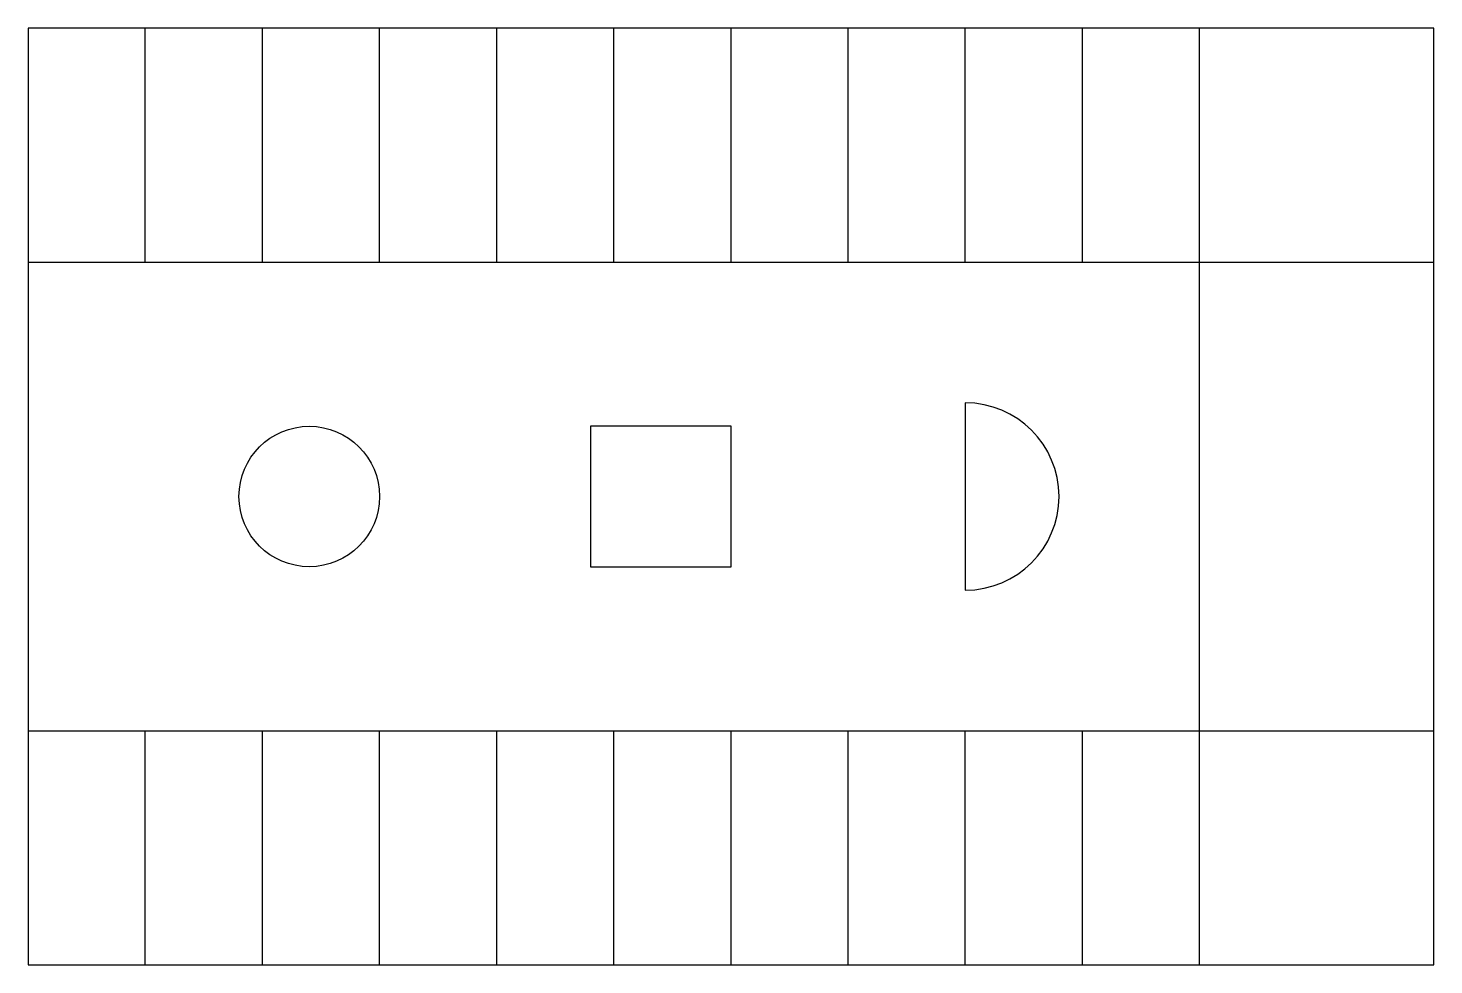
# Model space of a CAD drawing. Header units: centimetres. Extents: x 0 to 3000, y 0 to 2000.
import ezdxf

# ---------------------------------------------------------------- set-up
doc = ezdxf.new("R2010")
doc.units = ezdxf.units.CM
for name, color, linetype in [('ISLANDS', 7, 'Continuous'), ('LOT', 7, 'Continuous'), ('STALLS', 7, 'Continuous')]:
    doc.layers.add(name, color=color, linetype=linetype)

msp = doc.modelspace()

# ---------------------------------------------------------------- linework, layer by layer
at = {"layer": 'ISLANDS'}
msp.add_lwpolyline([(2000, 800, 1), (2000, 1200)], format="xyb", close=True, dxfattribs=at)
msp.add_lwpolyline([(1200, 850), (1500, 850), (1500, 1150), (1200, 1150)], close=True, dxfattribs=at)
msp.add_circle((600, 1000), 150, dxfattribs=at)
at = {"layer": 'LOT'}
msp.add_lwpolyline([(0, 0), (3000, 0), (3000, 2000), (0, 2000)], close=True, dxfattribs=at)
at = {"layer": 'STALLS'}
for p, q in [((250, 1500), (250, 2000)), ((500, 1500), (500, 2000)), ((750, 1500), (750, 2000)), ((1000, 1500), (1000, 2000)), ((1250, 1500), (1250, 2000)), ((1500, 1500), (1500, 2000)), ((1750, 1500), (1750, 2000)), ((2000, 1500), (2000, 2000)), ((2250, 1500), (2250, 2000)), ((2500, 0), (2500, 2000)), ((0, 1500), (3000, 1500)), ((0, 500), (3000, 500)), ((250, 0), (250, 500)), ((500, 0), (500, 500)), ((750, 0), (750, 500)), ((1000, 0), (1000, 500)), ((1250, 0), (1250, 500)), ((1500, 0), (1500, 500)), ((1750, 0), (1750, 500)), ((2000, 0), (2000, 500)), ((2250, 0), (2250, 500))]:
    msp.add_line(p, q, dxfattribs=at)

doc.saveas('drawing.dxf')
